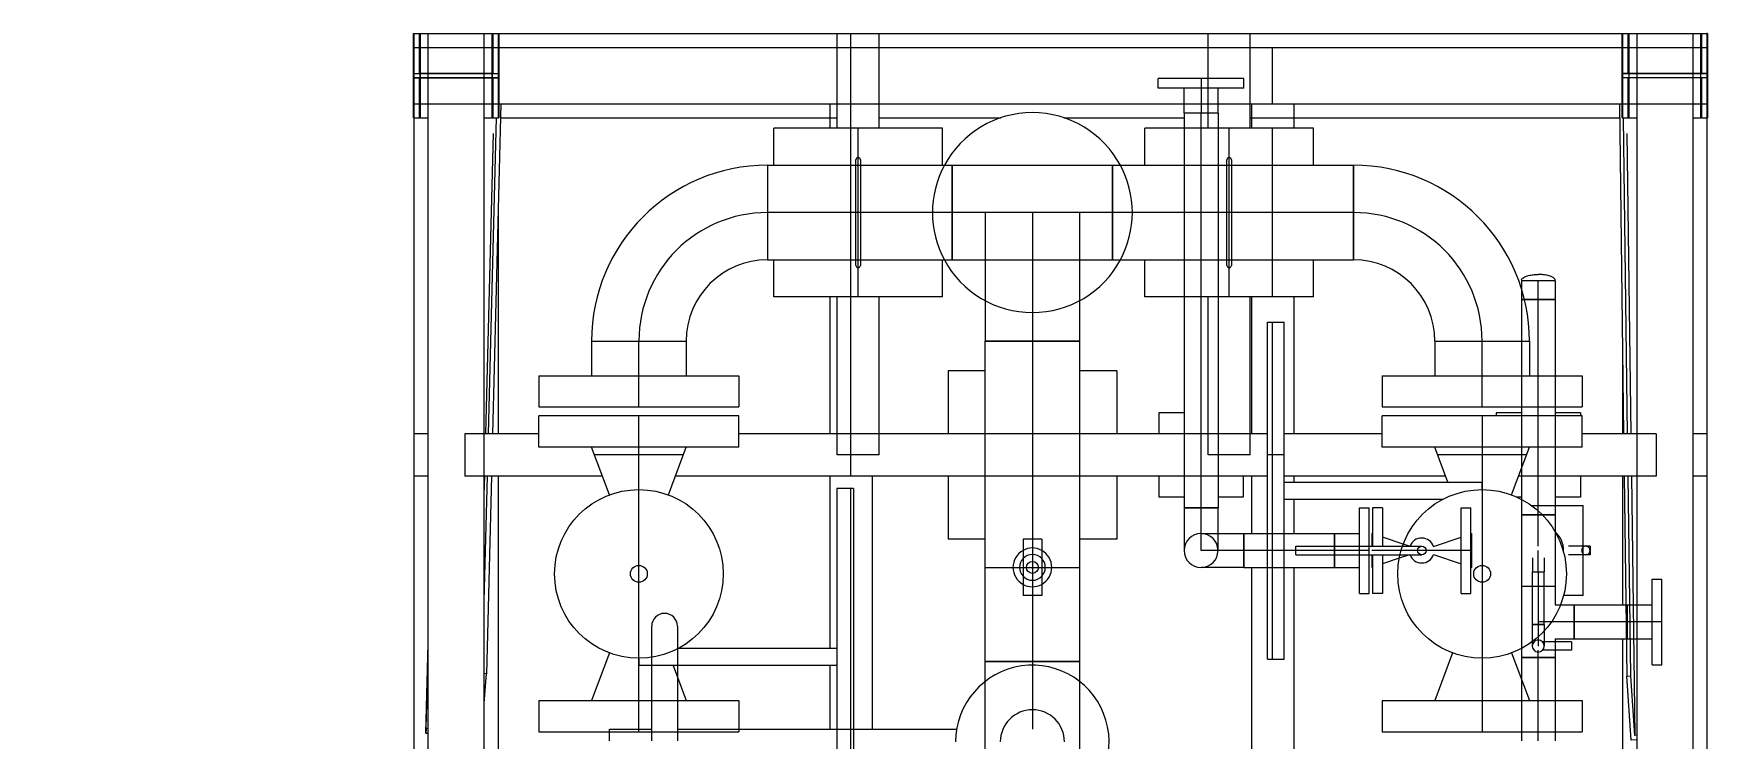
# Model space of a CAD drawing. Header units: inches. Extents: x 295136 to 296247, y 2627183 to 2627409.
# Drawn here: x 295231.326 to 295234.304, y 2627290.474 to 2627291.732 of the extents above; entities that cross this region are included whole.
import ezdxf

# ---------------------------------------------------------------- set-up
doc = ezdxf.new("R2010")
doc.units = ezdxf.units.IN
doc.header["$MEASUREMENT"] = 0
doc.layers.add('EQUIPMENT LAYOUT-EMBED 1_DWG$0$DwgTemplate', color=7, linetype='Continuous')
doc.layers.add('Layout', color=6, linetype='Continuous')

# ---------------------------------------------------------------- blocks, each defined once
blk = doc.blocks.new('A$C55974CAD')
at = {"layer": 'EQUIPMENT LAYOUT-EMBED 1_DWG$0$DwgTemplate', "color": 54, "lineweight": 25}
for p, q in [((49.5, 16.3), (61, 16.3)), ((61, 16.3), (61, 14)), ((61, 14), (50.6024, 14))]:
    blk.add_line(p, q, dxfattribs=at)
at = {"layer": 'EQUIPMENT LAYOUT-EMBED 1_DWG$0$DwgTemplate', "color": 1, "lineweight": 25}
for p, q in [((60.2125, 16.275), (60.2125, 16.3)), ((60.2875, 16.275), (60.2875, 16.3)), ((60.85, 16.3), (60.85, 16.29)), ((60.85, 16.29), (60.9215, 16.29)), ((60.875, 16.3), (60.875, 14)), ((60.9215, 16.29), (60.9215, 16.16)), ((60.9285, 16.29), (61, 16.29)), ((60.9285, 16.16), (60.9285, 16.29)), ((60.975, 16.3), (60.975, 14)), ((49.5, 16.275), (61, 16.275)), ((59.7552, 16.279), (59.7549, 16.275)), ((59.7552, 16.279), (59.9144, 16.275)), ((59.7632, 16.2785), (59.7552, 16.279)), ((59.7629, 16.275), (59.7632, 16.2785)), ((59.7632, 16.2785), (59.9002, 16.275)), ((60.85, 16.289), (60.85, 16.275)), ((60.2875, 16.2095), (60.2125, 16.2095)), ((60.2125, 15.965), (60.2125, 16.2095)), ((60.2875, 16.0778), (60.2875, 16.2095)), ((50.0041, 16.175), (61, 16.175)), ((59.8084, 16.175), (59.8606, 16.1713)), ((59.8606, 16.1713), (59.861, 16.175)), ((60.2125, 16.1623), (59.8606, 16.1713)), ((59.9902, 16.175), (60.2125, 16.1693)), ((60.1793, 16.175), (60.2125, 16.1741)), ((60.2875, 16.1722), (60.8218, 16.1586)), ((60.85, 16.175), (60.85, 16.161)), ((59.4875, 16.15), (60.2125, 16.15)), ((60.2875, 16.1674), (60.85, 16.1531)), ((60.875, 16.1455), (60.2875, 16.1604)), ((60.2875, 16.15), (60.6987, 16.15)), ((60.9215, 16.16), (60.85, 16.16)), ((60.85, 16.16), (60.85, 16.15)), ((60.85, 16.15), (61, 16.15)), ((60.85, 16.1461), (60.85, 15.5475)), ((61, 16.16), (60.9285, 16.16)), ((60.2125, 14.782), (60.2125, 15.835)), ((60.2875, 14.782), (60.2875, 15.7222)), ((59.8754, 15.5602), (59.7624, 15.5602)), ((60.2125, 15.5602), (59.9054, 15.5602)), ((60.25, 15.5475), (60.5313, 15.5475)), ((60.25, 15.4725), (60.25, 15.5475)), ((60.5313, 15.5602), (60.2875, 15.5602)), ((60.875, 15.5602), (60.8313, 15.5602)), ((60.8313, 15.5475), (61, 15.5475)), ((60.2125, 15.4852), (59.7624, 15.4852)), ((60.25, 15.4725), (60.5313, 15.4725)), ((60.8313, 15.4725), (61, 15.4725)), ((60.85, 15.4725), (60.85, 15.2562)), ((60.85, 15.1438), (60.85, 14.9301)), ((60.25, 14.8875), (60.5313, 14.8875)), ((60.25, 14.8125), (60.25, 14.8875)), ((60.8313, 14.8875), (61, 14.8875)), ((60.0498, 14.8102), (59.4875, 14.8102)), ((60.2125, 14.8102), (60.1102, 14.8102)), ((60.25, 14.8125), (60.5313, 14.8125)), ((60.5313, 14.8102), (60.2875, 14.8102)), ((60.8313, 14.8125), (61, 14.8125)), ((60.875, 14.8102), (60.8313, 14.8102)), ((60.85, 14.8125), (60.85, 14.1555)), ((60.2125, 14.465), (60.2125, 14.752)), ((60.2875, 14.5778), (60.2875, 14.752)), ((60.0498, 14.7352), (59.4875, 14.7352)), ((60.1714, 14.7352), (60.1102, 14.7352)), ((60.2125, 14.7352), (60.2014, 14.7352)), ((60.5313, 14.7352), (60.2875, 14.7352)), ((60.875, 14.7352), (60.8313, 14.7352)), ((60.2125, 14.0904), (60.2125, 14.335)), ((60.2875, 14.0904), (60.2875, 14.2222)), ((59.9228, 14.15), (59.4875, 14.15)), ((60.2125, 14.1472), (59.8562, 14.1425)), ((60.2125, 14.15), (59.9832, 14.15)), ((60.875, 14.1558), (60.2875, 14.1482)), ((60.4272, 14.15), (60.2875, 14.15)), ((60.2875, 14.1412), (60.85, 14.1485)), ((60.85, 14.15), (60.85, 14.14)), ((61, 14.15), (60.85, 14.15)), ((61, 14.125), (52.3302, 14.125)), ((59.7424, 14.1348), (59.8562, 14.1425)), ((59.7432, 14.125), (59.7424, 14.1348)), ((59.751, 14.1284), (59.8568, 14.1356)), ((60.2125, 14.1344), (59.751, 14.1284)), ((59.7513, 14.125), (59.751, 14.1284)), ((59.8562, 14.1425), (59.8568, 14.1356)), ((59.8568, 14.1356), (60.2125, 14.1402)), ((60.8218, 14.1423), (60.2875, 14.1354)), ((60.85, 14.14), (60.9215, 14.14)), ((60.85, 14.139), (60.85, 14.125)), ((60.9215, 14.14), (60.9215, 14.01)), ((60.9285, 14.14), (61, 14.14)), ((60.9285, 14.01), (60.9285, 14.14)), ((60.2875, 14.0904), (60.2125, 14.0904)), ((61, 14.025), (49.5, 14.025)), ((60.2125, 14), (60.2125, 14.025)), ((60.2875, 14), (60.2875, 14.025)), ((60.85, 14.025), (60.85, 14.011)), ((60.9215, 14.01), (60.85, 14.01)), ((60.85, 14.01), (60.85, 14)), ((61, 14.01), (60.9285, 14.01))]:
    blk.add_line(p, q, dxfattribs=at)
at = {"layer": 'EQUIPMENT LAYOUT-EMBED 1_DWG$0$DwgTemplate', "color": 5, "lineweight": 25}
for p, q in [((60.85, 16.301), (61, 16.301)), ((61, 16.301), (60.85, 16.301)), ((60.85, 16.3), (60.85, 16.301)), ((60.85, 16.301), (60.85, 16.3)), ((60.85, 16.289), (60.85, 16.29)), ((60.85, 16.29), (60.85, 16.289)), ((61, 16.301), (61, 16.3)), ((61, 16.301), (61, 16.3)), ((60.875, 16.289), (60.85, 16.289)), ((60.85, 16.289), (60.875, 16.289)), ((61, 16.289), (60.975, 16.289)), ((60.975, 16.289), (61, 16.289)), ((60.85, 16.16), (60.85, 16.161)), ((60.85, 16.16), (60.85, 16.161)), ((60.85, 16.161), (60.875, 16.161)), ((60.875, 16.161), (60.85, 16.161)), ((60.85, 16.149), (60.85, 16.15)), ((60.85, 16.149), (60.85, 16.15)), ((60.875, 16.149), (60.85, 16.149)), ((60.85, 16.149), (60.875, 16.149)), ((60.975, 16.161), (61, 16.161)), ((61, 16.161), (60.975, 16.161)), ((61, 16.149), (60.975, 16.149)), ((60.975, 16.149), (61, 16.149)), ((60.05, 15.2166), (60, 15.2166)), ((60, 15.1833), (60, 15.2166)), ((60.1, 15.2166), (60.05, 15.2166)), ((60.1, 15.1833), (60.1, 15.2166)), ((60.05, 15.1833), (60, 15.1833)), ((60.1, 15.1833), (60.05, 15.1833)), ((60.16, 14.3121), (60.16, 14.22)), ((60, 14.22), (60, 14.255)), ((60, 14.22), (60.16, 14.22)), ((60.85, 14.15), (60.85, 14.151)), ((60.85, 14.151), (60.85, 14.15)), ((60.85, 14.151), (60.875, 14.151)), ((60.85, 14.151), (60.875, 14.151)), ((60.975, 14.151), (61, 14.151)), ((60.975, 14.151), (61, 14.151)), ((60.85, 14.139), (60.85, 14.14)), ((60.85, 14.14), (60.85, 14.139)), ((60.875, 14.139), (60.85, 14.139)), ((60.875, 14.139), (60.85, 14.139)), ((61, 14.139), (60.975, 14.139)), ((61, 14.139), (60.975, 14.139)), ((60.85, 14.011), (60.875, 14.011)), ((60.85, 14.011), (60.875, 14.011)), ((60.85, 14.01), (60.85, 14.011)), ((60.85, 14.01), (60.85, 14.011)), ((60.85, 13.999), (60.85, 14)), ((60.85, 13.999), (60.85, 14)), ((61, 13.999), (60.85, 13.999)), ((61, 13.999), (60.85, 13.999)), ((60.975, 14.011), (61, 14.011)), ((60.975, 14.011), (61, 14.011)), ((61, 14), (61, 13.999)), ((61, 13.999), (61, 14))]:
    blk.add_line(p, q, dxfattribs=at)
at = {"layer": 'EQUIPMENT LAYOUT-EMBED 1_DWG$0$DwgTemplate', "color": 7, "lineweight": 25}
for p, q in [((60.921, 16.15), (60.921, 16.3)), ((60.921, 16.3), (60.921, 16.15)), ((60.929, 16.3), (60.929, 16.15)), ((60.929, 16.3), (60.929, 16.15)), ((60.975, 16.289), (60.875, 16.289)), ((60.875, 16.289), (60.975, 16.289)), ((60.875, 16.161), (60.975, 16.161)), ((60.975, 16.161), (60.875, 16.161)), ((60.975, 16.149), (60.875, 16.149)), ((60.875, 16.149), (60.975, 16.149)), ((59.7575, 16.0778), (59.7575, 15.9)), ((59.8131, 16.0778), (59.7575, 16.0778)), ((59.8131, 16.0778), (59.8131, 15.9)), ((60.2638, 15.9), (60.2638, 16.0778)), ((60.2638, 16.0778), (60.3194, 16.0778)), ((60.3194, 15.9), (60.3194, 16.0778)), ((60.3354, 16.0778), (60.3354, 15.9)), ((60.3909, 16.0778), (60.3354, 16.0778)), ((60.3909, 16.0778), (60.3909, 15.9)), ((59.8131, 15.9841), (59.8131, 15.8158)), ((59.8979, 15.9524), (59.8131, 15.9841)), ((60.179, 15.9524), (60.2638, 15.9841)), ((60.2638, 15.9), (60.2638, 15.9841)), ((60.4527, 15.9841), (60.3909, 15.9841)), ((60.4527, 15.9841), (60.4527, 15.9)), ((60.4527, 15.9841), (60.4527, 15.8158)), ((59.7415, 15.9524), (59.7575, 15.9524)), ((59.7575, 15.9524), (59.7624, 15.9524)), ((59.7624, 15.9524), (59.7624, 15.8772)), ((59.7415, 15.8772), (59.7575, 15.8772)), ((59.7575, 15.9), (60.3194, 15.9)), ((59.7575, 15.9), (59.7575, 15.7222)), ((59.7575, 15.8772), (59.8131, 15.8772)), ((59.8131, 15.9), (59.8131, 15.7222)), ((59.8131, 15.8772), (59.8131, 15.8772)), ((59.8131, 15.8772), (59.9453, 15.8772)), ((59.8884, 15.9), (59.8754, 15.9)), ((59.8754, 15.548), (59.8754, 15.9)), ((60.2638, 15.8158), (60.2638, 15.9)), ((60.2638, 15.7222), (60.2638, 15.9)), ((60.3194, 15.7222), (60.3194, 15.9)), ((60.3354, 15.9), (60.4527, 15.9)), ((60.3354, 15.9), (60.3354, 15.7222)), ((60.3909, 15.9), (60.3909, 15.7222)), ((60.4527, 15.9), (60.4527, 15.8158)), ((60.4527, 15.9), (60.4527, 15.9)), ((60.4527, 15.9), (60.4527, 15.9)), ((60.179, 15.8475), (60.2638, 15.8158)), ((59.7575, 15.8315), (59.7415, 15.8315)), ((59.8131, 15.8315), (59.7575, 15.8315)), ((59.7624, 15.8315), (59.7624, 15.7222)), ((59.8754, 15.8391), (59.8131, 15.8158)), ((59.855, 15.8315), (59.8131, 15.8315)), ((59.8131, 15.8315), (59.8131, 15.8315)), ((59.8754, 15.8315), (59.855, 15.8315)), ((59.9453, 15.8315), (59.8754, 15.8315)), ((59.9054, 15.548), (59.9054, 15.8306)), ((60.4527, 15.8158), (60.3909, 15.8158)), ((59.8131, 15.7222), (59.7575, 15.7222)), ((59.7624, 15.7222), (59.7624, 15.548)), ((60.2638, 15.7222), (60.3194, 15.7222)), ((60.3909, 15.7222), (60.3354, 15.7222)), ((60.7655, 15.6714), (60.5972, 15.6714)), ((60.7655, 15.6714), (60.5972, 15.6714)), ((60.5972, 15.6714), (60.5972, 15.514)), ((60.6813, 15.6714), (60.6813, 15.6714)), ((60.6813, 15.6714), (60.6813, 15.6714)), ((60.6813, 15.514), (60.6813, 15.6714)), ((60.7655, 15.6714), (60.7655, 15.514)), ((59.8904, 15.548), (59.5904, 15.548)), ((59.7624, 15.548), (59.7624, 15.518)), ((60.1904, 15.548), (59.8904, 15.548)), ((60.1904, 15.518), (60.1904, 15.548)), ((59.8904, 15.518), (59.5904, 15.518)), ((59.7624, 15.518), (59.7624, 15.3346)), ((60.1904, 15.518), (59.8904, 15.518)), ((60.5972, 15.514), (60.5972, 15.506)), ((60.5972, 15.506), (60.5972, 15.3427)), ((60.6813, 15.506), (60.6813, 15.514)), ((60.6813, 15.3427), (60.6813, 15.506)), ((60.7655, 15.514), (60.7655, 15.506)), ((60.7655, 15.506), (60.7655, 15.3427)), ((60.5972, 15.3427), (60.7655, 15.3427)), ((60.5972, 15.3427), (60.5972, 15.0572)), ((60.7655, 15.3427), (60.5972, 15.3427)), ((60.6813, 15.3427), (60.6813, 15.3427)), ((60.6813, 15.3427), (60.6813, 15.3427)), ((60.6813, 15.0572), (60.6813, 15.3427)), ((60.7655, 15.3427), (60.7655, 15.0572)), ((59.632, 15.2841), (59.847, 15.2841)), ((59.847, 15.2841), (59.8823, 15.2841)), ((59.8823, 15.2841), (59.8823, 15.1158)), ((59.8823, 15.2841), (60.05, 15.2841)), ((59.8823, 15.2), (59.8823, 15.2841)), ((60.05, 15.2841), (60.05, 15.1158)), ((60.05, 15.2841), (60.2125, 15.2841)), ((60.2125, 15.2841), (60.2875, 15.2841)), ((60.2875, 15.2841), (60.4527, 15.2841)), ((60.4527, 15.2841), (60.4527, 15.1158)), ((60.4527, 15.2), (60.4527, 15.2841)), ((60.5247, 15.2841), (60.4527, 15.2841)), ((60.6813, 15.2841), (60.5247, 15.2841)), ((59.876, 15.2), (59.7624, 15.2)), ((59.8823, 15.2), (59.876, 15.2)), ((60, 15.2), (59.8823, 15.2)), ((59.8823, 15.2), (59.8823, 15.2)), ((59.8823, 15.1158), (59.8823, 15.2)), ((60.05, 15.2), (60, 15.2)), ((60.05, 15.2), (60.05, 15.2)), ((60.05, 15.2), (60.05, 15.2)), ((60.1, 15.2), (60.05, 15.2)), ((60.2125, 15.2), (60.1, 15.2)), ((60.2875, 15.2), (60.2125, 15.2)), ((60.4527, 15.2), (60.2875, 15.2)), ((60.4527, 15.2), (60.4527, 15.2)), ((60.4527, 15.2), (60.4527, 15.2)), ((60.5035, 15.2), (60.4527, 15.2)), ((60.4527, 15.1158), (60.4527, 15.2)), ((60.6813, 15.2), (60.5035, 15.2)), ((59.632, 15.1158), (59.847, 15.1158)), ((59.847, 15.1158), (59.8823, 15.1158)), ((59.8823, 15.1158), (60.05, 15.1158)), ((60.05, 15.1158), (60.2125, 15.1158)), ((60.2125, 15.1158), (60.2875, 15.1158)), ((60.2875, 15.1158), (60.4527, 15.1158)), ((60.4527, 15.1158), (60.5247, 15.1158)), ((60.5247, 15.1158), (60.6813, 15.1158)), ((60.5972, 15.0572), (60.7655, 15.0572)), ((60.7655, 15.0572), (60.5972, 15.0572)), ((60.5972, 15.0572), (60.5972, 14.854)), ((60.6813, 15.0572), (60.6813, 15.0572)), ((60.6813, 14.854), (60.6813, 15.0572)), ((60.7655, 15.0572), (60.7655, 14.854)), ((60.9025, 14.9), (60.9025, 14.9762)), ((60.9025, 14.9762), (60.92, 14.9762)), ((60.92, 14.9), (60.92, 14.9762)), ((60.1562, 14.9301), (60.08, 14.9301)), ((60.1562, 14.9301), (60.1562, 14.9)), ((60.1562, 14.8698), (60.1562, 14.9301)), ((60.2125, 14.9301), (60.1562, 14.9301)), ((60.2875, 14.9301), (60.2125, 14.9301)), ((60.5313, 14.9301), (60.2875, 14.9301)), ((60.8313, 14.9301), (60.5313, 14.9301)), ((60.858, 14.9301), (60.8313, 14.9301)), ((60.858, 14.9), (60.858, 14.9301)), ((60.858, 14.9301), (60.875, 14.9301)), ((60.858, 14.8875), (60.858, 14.9301)), ((60.875, 14.9301), (60.9025, 14.9301)), ((60.0498, 14.8238), (60.0498, 14.9)), ((60.08, 14.9), (60.1102, 14.9)), ((60.08, 14.8238), (60.08, 14.9)), ((60.1102, 14.9), (60.1562, 14.9)), ((60.1102, 14.9), (60.1102, 14.8238)), ((60.1562, 14.9), (60.1562, 14.9)), ((60.1562, 14.9), (60.1562, 14.9)), ((60.1562, 14.9), (60.1562, 14.8698)), ((60.1562, 14.9), (60.2125, 14.9)), ((60.2125, 14.9), (60.2875, 14.9)), ((60.2875, 14.9), (60.5313, 14.9)), ((60.5313, 14.9), (60.8313, 14.9)), ((60.8313, 14.9), (60.858, 14.9)), ((60.875, 14.9), (60.858, 14.9)), ((60.858, 14.8875), (60.858, 14.9)), ((60.92, 14.9), (60.875, 14.9)), ((60.9025, 14.8238), (60.9025, 14.9)), ((60.92, 14.8238), (60.92, 14.9)), ((60.08, 14.8698), (60.1102, 14.8698)), ((60.1102, 14.8698), (60.1562, 14.8698)), ((60.2125, 14.8698), (60.1562, 14.8698)), ((60.858, 14.8698), (60.2125, 14.8698)), ((60.858, 14.8698), (60.858, 14.8875)), ((60.858, 14.8698), (60.858, 14.8875)), ((60.858, 14.8698), (60.9025, 14.8698)), ((60.5972, 14.854), (60.5972, 14.846)), ((60.5972, 14.846), (60.5972, 14.6286)), ((60.6813, 14.846), (60.6813, 14.854)), ((60.6813, 14.6286), (60.6813, 14.846)), ((60.7655, 14.854), (60.7655, 14.846)), ((60.7655, 14.846), (60.7655, 14.6286)), ((60.08, 14.8238), (60.0498, 14.8238)), ((60.0498, 14.8238), (60.0498, 14.782)), ((60.0498, 14.8238), (60.1102, 14.8238)), ((60.08, 14.782), (60.08, 14.8238)), ((60.1102, 14.8238), (60.08, 14.8238)), ((60.08, 14.8238), (60.08, 14.8238)), ((60.08, 14.8238), (60.08, 14.8238)), ((60.1102, 14.8238), (60.1102, 14.782)), ((60.9025, 14.8238), (60.92, 14.8238)), ((59.8864, 14.782), (60.1864, 14.782)), ((59.8864, 14.782), (59.8864, 14.752)), ((60.0498, 14.782), (60.0498, 14.752)), ((60.08, 14.752), (60.08, 14.782)), ((60.1102, 14.782), (60.1102, 14.752)), ((60.1864, 14.782), (60.4864, 14.782)), ((60.4864, 14.782), (60.4864, 14.752)), ((59.8864, 14.752), (60.1864, 14.752)), ((60.0498, 14.752), (60.0498, 14.6626)), ((60.08, 14.7312), (60.08, 14.752)), ((60.1102, 14.752), (60.1102, 14.6626)), ((60.1714, 14.752), (60.1714, 14.4693)), ((60.1864, 14.752), (60.4864, 14.752)), ((60.2014, 14.752), (60.2014, 14.4)), ((60.0725, 14.7312), (60.08, 14.7312)), ((60.0725, 14.7312), (60.0725, 14.5461)), ((60.08, 14.6626), (60.08, 14.7312)), ((60.08, 14.7312), (60.0875, 14.7312)), ((60.0875, 14.7312), (60.0875, 14.5417)), ((60.0725, 14.6626), (60.0498, 14.6626)), ((60.0498, 14.6626), (60.0725, 14.6626)), ((60.0498, 14.6626), (60.0498, 14.6182)), ((60.08, 14.6626), (60.0725, 14.6626)), ((60.0725, 14.6626), (60.08, 14.6626)), ((60.0875, 14.6626), (60.08, 14.6626)), ((60.08, 14.6007), (60.08, 14.6626)), ((60.08, 14.6626), (60.0875, 14.6626)), ((60.1102, 14.6626), (60.0875, 14.6626)), ((60.0875, 14.6626), (60.1102, 14.6626)), ((60.1102, 14.6626), (60.1102, 14.6182)), ((60.5972, 14.6286), (60.7655, 14.6286)), ((60.7655, 14.6286), (60.5972, 14.6286)), ((60.6813, 14.6286), (60.6813, 14.6286)), ((60.6813, 14.6286), (60.6813, 14.6286)), ((60.0038, 14.6182), (60.0725, 14.6182)), ((60.0038, 14.6182), (60.0038, 14.6007)), ((60.0038, 14.6007), (60.0725, 14.6007)), ((60.0725, 14.5947), (60.0038, 14.5947)), ((60.0038, 14.5772), (60.0038, 14.5947)), ((60.0725, 14.5962), (60.0498, 14.5962)), ((60.0504, 14.5947), (60.0498, 14.5962)), ((60.0725, 14.6182), (60.08, 14.6182)), ((60.0725, 14.6007), (60.08, 14.6007)), ((60.08, 14.6182), (60.0875, 14.6182)), ((60.08, 14.6007), (60.0875, 14.6007)), ((60.08, 14.5441), (60.08, 14.5962)), ((60.0875, 14.6182), (60.1562, 14.6182)), ((60.0875, 14.6007), (60.1562, 14.6007)), ((60.1102, 14.5962), (60.0875, 14.5962)), ((60.1562, 14.5947), (60.0875, 14.5947)), ((60.1096, 14.5947), (60.1102, 14.5962)), ((60.1562, 14.6182), (60.1562, 14.6007)), ((60.1562, 14.5772), (60.1562, 14.5947)), ((59.7575, 14.5778), (59.7575, 14.4)), ((59.8131, 14.5778), (59.7575, 14.5778)), ((59.8131, 14.5778), (59.8131, 14.4)), ((60.0725, 14.5772), (60.0038, 14.5772)), ((60.0664, 14.5473), (60.0563, 14.5772)), ((60.1562, 14.5772), (60.0875, 14.5772)), ((60.0912, 14.5404), (60.1037, 14.5772)), ((60.2638, 14.4), (60.2638, 14.5778)), ((60.2638, 14.5778), (60.3194, 14.5778)), ((60.3194, 14.4), (60.3194, 14.5778)), ((60.3354, 14.5778), (60.3354, 14.4)), ((60.3909, 14.5778), (60.3354, 14.5778)), ((60.3909, 14.5778), (60.3909, 14.4)), ((60.0725, 14.5294), (60.0664, 14.5473)), ((60.0725, 14.5461), (60.0725, 14.5073)), ((60.08, 14.4184), (60.08, 14.5441)), ((60.0875, 14.5417), (60.0875, 14.5073)), ((60.0875, 14.5294), (60.0912, 14.5404)), ((59.8131, 14.4841), (59.8131, 14.3158)), ((59.8979, 14.4524), (59.8131, 14.4841)), ((60.0729, 14.4863), (60.0563, 14.4375)), ((60.0871, 14.4863), (60.1037, 14.4375)), ((60.2014, 14.4608), (60.2638, 14.4841)), ((60.2638, 14.4), (60.2638, 14.4841)), ((60.4527, 14.4841), (60.3909, 14.4841)), ((60.4527, 14.4841), (60.4527, 14.3158)), ((60.4527, 14.4841), (60.4527, 14.4)), ((60.0038, 14.4375), (60.08, 14.4375)), ((60.0038, 14.4375), (60.0038, 14.4199)), ((60.0038, 14.4199), (60.08, 14.4199)), ((60.0504, 14.4199), (60.0498, 14.4184)), ((60.0498, 14.4184), (60.1102, 14.4184)), ((60.08, 14.4375), (60.1562, 14.4375)), ((60.08, 14.4199), (60.1562, 14.4199)), ((60.1096, 14.4199), (60.1102, 14.4184)), ((60.1562, 14.4375), (60.1562, 14.4199)), ((60.3194, 14.4), (59.7575, 14.4)), ((59.7575, 14.4), (59.7575, 14.2222)), ((59.8131, 14.4), (59.8131, 14.2222)), ((60.1884, 14.4), (60.2014, 14.4)), ((60.2638, 14.3158), (60.2638, 14.4)), ((60.2638, 14.2222), (60.2638, 14.4)), ((60.3194, 14.2222), (60.3194, 14.4)), ((60.3354, 14.4), (60.4527, 14.4)), ((60.3354, 14.4), (60.3354, 14.2222)), ((60.3909, 14.4), (60.3909, 14.2222)), ((60.4527, 14.4), (60.4527, 14.4)), ((60.4527, 14.4), (60.4527, 14.4)), ((60.4527, 14.4), (60.4527, 14.3158)), ((59.7575, 14.3301), (59.7415, 14.3301)), ((59.8131, 14.3301), (59.7575, 14.3301)), ((59.8979, 14.3475), (59.8131, 14.3158)), ((59.8514, 14.3301), (59.8131, 14.3301)), ((59.8131, 14.3301), (59.8131, 14.3301)), ((59.8895, 14.3301), (59.8514, 14.3301)), ((59.8895, 14.3301), (59.8895, 14.2698)), ((59.9057, 14.3301), (59.8895, 14.3301)), ((59.8895, 14.2698), (59.8895, 14.3301)), ((60.0165, 14.3301), (59.9057, 14.3301)), ((60.0165, 14.3301), (60.0165, 14.3)), ((60.1435, 14.3301), (60.0165, 14.3301)), ((60.0165, 14.3301), (60.0165, 14.2698)), ((60.1435, 14.3301), (60.1435, 14.3)), ((60.1435, 14.2698), (60.1435, 14.3301)), ((60.1712, 14.3301), (60.1435, 14.3301)), ((60.2125, 14.3301), (60.1712, 14.3301)), ((60.179, 14.3475), (60.2638, 14.3158)), ((60.3194, 14.3301), (60.2125, 14.3301)), ((60.3354, 14.3301), (60.3194, 14.3301)), ((60.5268, 14.3301), (60.3354, 14.3301)), ((60.5268, 14.3301), (60.5268, 14.3247)), ((60.5462, 14.3301), (60.5268, 14.3301)), ((60.5268, 14.3247), (60.5268, 14.3301)), ((60.5268, 14.3247), (60.5268, 14.3)), ((60.5268, 14.2698), (60.5268, 14.3247)), ((60.5602, 14.3301), (60.5462, 14.3301)), ((60.5602, 14.3301), (60.5602, 14.3)), ((59.7415, 14.3), (59.7575, 14.3)), ((59.7575, 14.3), (59.8131, 14.3)), ((59.8131, 14.3), (59.8895, 14.3)), ((59.8895, 14.3), (59.8895, 14.3)), ((59.8895, 14.3), (59.8994, 14.3)), ((59.8994, 14.3), (59.9026, 14.3)), ((59.9101, 14.3106), (59.9179, 14.3106)), ((59.9266, 14.3), (59.9101, 14.3)), ((59.9179, 14.3106), (59.9482, 14.3106)), ((59.9482, 14.3), (59.9266, 14.3)), ((59.9482, 14.2893), (59.9482, 14.3106)), ((59.9482, 14.3106), (59.9482, 14.2893)), ((59.9482, 14.3106), (60.0419, 14.3106)), ((59.9482, 14.3), (59.9482, 14.3)), ((59.9482, 14.3), (59.9482, 14.3)), ((60.0419, 14.3), (59.9482, 14.3)), ((59.953, 14.2767), (59.953, 14.3)), ((60.0165, 14.3), (60.0165, 14.2698)), ((60.0419, 14.3106), (60.0419, 14.2893)), ((60.0419, 14.3106), (60.0419, 14.2893)), ((60.0671, 14.3106), (60.0419, 14.3106)), ((60.0419, 14.3), (60.08, 14.3)), ((60.0419, 14.3), (60.0419, 14.3)), ((60.0875, 14.3), (60.1435, 14.3)), ((60.1435, 14.3), (60.1435, 14.3)), ((60.1435, 14.3), (60.1435, 14.3)), ((60.1435, 14.3), (60.1435, 14.2698)), ((60.1435, 14.3), (60.16, 14.3)), ((60.16, 14.3), (60.2125, 14.3)), ((60.2125, 14.3), (60.3194, 14.3)), ((60.3194, 14.3), (60.3354, 14.3)), ((60.3354, 14.3), (60.3909, 14.3)), ((60.4527, 14.3158), (60.3909, 14.3158)), ((60.3909, 14.3), (60.5268, 14.3)), ((60.5268, 14.3), (60.5602, 14.3)), ((60.5268, 14.3), (60.5268, 14.3)), ((60.5268, 14.3), (60.5268, 14.2698)), ((60.5602, 14.3), (60.5602, 14.2698)), ((59.7575, 14.2698), (59.7415, 14.2698)), ((59.8131, 14.2698), (59.7575, 14.2698)), ((59.8895, 14.2698), (59.8131, 14.2698)), ((59.9026, 14.2698), (59.8895, 14.2698)), ((59.9026, 14.241), (59.9026, 14.2924)), ((59.9176, 14.2698), (59.9026, 14.2698)), ((59.9372, 14.2893), (59.9101, 14.2893)), ((59.9176, 14.2893), (59.9176, 14.2924)), ((59.9176, 14.241), (59.9176, 14.2893)), ((59.9228, 14.2698), (59.9176, 14.2698)), ((59.9228, 14.2698), (59.9228, 14.2365)), ((59.9482, 14.2893), (59.9372, 14.2893)), ((59.9482, 14.2893), (60.0419, 14.2893)), ((59.953, 14.2365), (59.953, 14.2767)), ((60.0165, 14.2698), (59.9832, 14.2698)), ((59.9832, 14.2698), (59.9832, 14.2605)), ((60.1435, 14.2698), (60.0165, 14.2698)), ((60.0671, 14.2893), (60.0419, 14.2893)), ((60.16, 14.2698), (60.1435, 14.2698)), ((60.2125, 14.2698), (60.16, 14.2698)), ((60.3194, 14.2698), (60.2125, 14.2698)), ((60.3354, 14.2698), (60.3194, 14.2698)), ((60.3909, 14.2698), (60.3354, 14.2698)), ((60.5268, 14.2698), (60.3909, 14.2698)), ((60.5602, 14.2698), (60.5268, 14.2698)), ((59.9176, 14.241), (59.9026, 14.241)), ((59.9228, 14.2365), (59.953, 14.2365)), ((59.9832, 14.2365), (59.9228, 14.2365)), ((59.9228, 14.2365), (59.9228, 14.1434)), ((59.953, 14.2365), (59.953, 14.2365)), ((59.953, 14.2365), (59.9832, 14.2365)), ((59.953, 14.1438), (59.953, 14.2365)), ((59.9832, 14.2605), (59.9832, 14.2365)), ((59.9832, 14.2365), (59.9832, 14.1442)), ((60.0725, 14.22), (60.0725, 14.2465)), ((60.0875, 14.22), (60.0875, 14.2465)), ((59.8131, 14.2222), (59.7575, 14.2222)), ((60.0725, 14.2079), (60.0725, 14.22)), ((60.08, 14.2079), (60.0725, 14.2079)), ((60.0875, 14.2079), (60.08, 14.2079)), ((60.0875, 14.2079), (60.0875, 14.22)), ((60.2638, 14.2222), (60.3194, 14.2222)), ((60.3909, 14.2222), (60.3354, 14.2222)), ((60.875, 14.151), (60.975, 14.151)), ((60.875, 14.151), (60.975, 14.151)), ((60.921, 14), (60.921, 14.15)), ((60.921, 14), (60.921, 14.15)), ((60.929, 14.15), (60.929, 14)), ((60.929, 14), (60.929, 14.15)), ((59.9228, 14.1434), (59.9228, 14.1419)), ((59.9832, 14.1419), (59.9228, 14.1419)), ((59.9228, 14.1419), (59.953, 14.1419)), ((59.9228, 14.1419), (59.9228, 14.0975)), ((59.953, 14.1419), (59.953, 14.1438)), ((59.953, 14.08), (59.953, 14.1419)), ((59.953, 14.1419), (59.9832, 14.1419)), ((59.9832, 14.1442), (59.9832, 14.1419)), ((59.9832, 14.1419), (59.9832, 14.0975)), ((60.975, 14.139), (60.875, 14.139)), ((60.975, 14.139), (60.875, 14.139)), ((59.8768, 14.0975), (59.953, 14.0975)), ((59.8768, 14.0975), (59.8768, 14.08)), ((59.953, 14.0975), (60.0292, 14.0975)), ((60.0292, 14.0975), (60.0292, 14.08)), ((59.8768, 14.08), (59.953, 14.08)), ((59.953, 14.08), (60.0292, 14.08)), ((60.875, 14.011), (60.975, 14.011)), ((60.875, 14.011), (60.975, 14.011))]:
    blk.add_line(p, q, dxfattribs=at)
at = {"layer": 'EQUIPMENT LAYOUT-EMBED 1_DWG$0$DwgTemplate', "color": 9, "lineweight": 25}
for p, q in [((60.25, 15.821), (60.25, 15.979)), ((59.5904, 15.5227), (60.1904, 15.5227)), ((60.2125, 15.5227), (61, 15.5227)), ((60.5313, 15.51), (60.8313, 15.51)), ((60.5313, 14.85), (60.8313, 14.85)), ((59.8864, 14.7727), (60.4864, 14.7727)), ((60.25, 14.752), (60.25, 14.782)), ((60.5313, 14.7727), (60.8313, 14.7727)), ((60.875, 14.7727), (60.975, 14.7727)), ((60.25, 14.321), (60.25, 14.479))]:
    blk.add_line(p, q, dxfattribs=at)
at = {"layer": 'EQUIPMENT LAYOUT-EMBED 1_DWG$0$DwgTemplate', "color": 3, "lineweight": 25}
for p, q in [((60.5313, 15.36), (60.5313, 15.66)), ((60.5313, 15.66), (60.5972, 15.66)), ((60.7655, 15.66), (60.8313, 15.66)), ((60.8313, 15.36), (60.8313, 15.66)), ((60.5873, 15.514), (60.7753, 15.514)), ((60.7753, 15.506), (60.5873, 15.506)), ((60.2125, 15.35), (60.1, 15.35)), ((60.1, 15.2841), (60.1, 15.35)), ((60.4, 15.35), (60.2875, 15.35)), ((60.4, 15.2841), (60.4, 15.35)), ((60.5313, 15.36), (60.5972, 15.36)), ((60.7655, 15.36), (60.8313, 15.36)), ((60.1, 15.05), (60.1, 15.1158)), ((60.4, 15.05), (60.4, 15.1158)), ((60.2125, 15.05), (60.1, 15.05)), ((60.4, 15.05), (60.2875, 15.05)), ((60.5313, 15), (60.5972, 15)), ((60.5313, 14.7), (60.5313, 15)), ((60.7655, 15), (60.8313, 15)), ((60.8313, 14.7), (60.8313, 15)), ((60.2125, 14.975), (60.175, 14.975)), ((60.175, 14.9301), (60.175, 14.975)), ((60.325, 14.975), (60.2875, 14.975)), ((60.325, 14.9301), (60.325, 14.975)), ((60.175, 14.825), (60.175, 14.8698)), ((60.5873, 14.854), (60.7753, 14.854)), ((60.7753, 14.846), (60.5873, 14.846)), ((60.2125, 14.825), (60.175, 14.825)), ((60.5313, 14.7), (60.5972, 14.7)), ((60.7655, 14.7), (60.8313, 14.7)), ((60.325, 14.375), (60.3194, 14.375)), ((60.325, 14.3301), (60.325, 14.375)), ((60.175, 14.3301), (60.175, 14.3379)), ((60.175, 14.225), (60.175, 14.2698)), ((60.325, 14.225), (60.325, 14.2698)), ((60.2125, 14.225), (60.175, 14.225)), ((60.325, 14.225), (60.3194, 14.225))]:
    blk.add_line(p, q, dxfattribs=at)
at = {"layer": 'EQUIPMENT LAYOUT-EMBED 1_DWG$0$DwgTemplate', "color": 7, "lineweight": 25}
for centre, radius in [((60.0384, 15.9), 0.15), ((60.0384, 15.9), 0.015), ((60.05, 15.2), 0.0107), ((60.0384, 14.4), 0.15), ((60.08, 14.5073), 0.0075), ((60.0384, 14.4), 0.015)]:
    blk.add_circle(centre, radius, dxfattribs=at)
for centre, radius, start, end in [((60.4527, 15.6714), 0.3127, 0, 90), ((59.9453, 15.8543), 0.0229, 270, 90), ((60.4527, 15.6714), 0.2286, 0, 90), ((60.4527, 15.6714), 0.1445, 0, 90), ((60.6813, 15.2), 0.1778, 61.7569, 118.2431), ((60.6813, 15.2), 0.1778, 118.2431, 241.7569), ((60.6813, 15.2), 0.1778, 298.2431, 61.7569), ((59.7395, 15.2), 0.1365, 204.7465, 90), ((59.7395, 15.2), 0.0571, 270, 90), ((59.7395, 15.2), 0.0571, 270, 90), ((60.05, 15.2), 0.0345, 28.8738, 151.1262), ((60.05, 15.2), 0.023, 46.4125, 133.5875), ((60.05, 15.2), 0.0345, 151.1262, 180), ((60.05, 15.2), 0.0345, 180, 208.8738), ((60.05, 15.2), 0.023, 133.5875, 180), ((60.05, 15.2), 0.023, 180, 226.4125), ((60.05, 15.2), 0.023, 313.5875, 46.4125), ((60.05, 15.2), 0.0345, 331.1262, 28.8738), ((60.05, 15.2), 0.0345, 208.8738, 331.1262), ((60.05, 15.2), 0.023, 226.4125, 313.5875), ((60.6813, 15.2), 0.1778, 241.7569, 270), ((60.6813, 15.2), 0.1778, 270, 298.2431), ((60.08, 14.9), 0.0302, 0, 180), ((60.08, 14.9), 0.0302, 0, 180), ((60.08, 14.9), 0.0302, 180, 270), ((60.08, 14.9), 0.0302, 270, 0), ((60.4527, 14.6286), 0.2286, 270, 0), ((60.4527, 14.6286), 0.3127, 270, 0), ((60.4527, 14.6286), 0.1445, 270, 0), ((60.08, 14.5073), 0.0222, 109.7221, 251.2587), ((60.08, 14.5073), 0.0222, 288.7413, 70.2779), ((59.9101, 14.3), 0.0107, 90, 270), ((59.9101, 14.3), 0.0107, 90, 270), ((59.9101, 14.3), 0.0107, 270, 90), ((60.08, 14.2154), 0.0075, 142.4105, 270), ((60.08, 14.2154), 0.0075, 37.5895, 142.4105), ((60.08, 14.2154), 0.0075, 270, 37.5895)]:
    blk.add_arc(centre, radius, start, end, dxfattribs=at)
at = {"layer": 'EQUIPMENT LAYOUT-EMBED 1_DWG$0$DwgTemplate', "color": 3, "lineweight": 25}
for centre, start, end in [((60.5873, 15.51), 90, 270), ((60.7753, 15.51), 270, 90), ((60.5873, 14.85), 90, 270), ((60.7753, 14.85), 270, 90)]:
    blk.add_arc(centre, 0.004, start, end, dxfattribs=at)
at = {"layer": 'EQUIPMENT LAYOUT-EMBED 1_DWG$0$DwgTemplate', "color": 5, "lineweight": 25}
for start, end in [(270, 318.7103), (266.4155, 270)]:
    blk.add_arc((60.08, 14.3), 0.045, start, end, dxfattribs=at)
at = {"layer": 'EQUIPMENT LAYOUT-EMBED 1_DWG$0$DwgTemplate', "color": 7, "lineweight": 25}
for points in [[(60.5602, 14.3301), (60.5606, 14.3301), (60.561, 14.3301), (60.5615, 14.3299)], [(60.5615, 14.3299), (60.5619, 14.3298), (60.5624, 14.3295), (60.5629, 14.3292)], [(60.5629, 14.3292), (60.5634, 14.3288), (60.564, 14.3283), (60.5646, 14.3277)], [(60.5646, 14.3277), (60.5654, 14.3267), (60.5661, 14.3255), (60.5668, 14.3241)], [(60.5708, 14.3088), (60.5711, 14.306), (60.5713, 14.303), (60.5713, 14.3)], [(60.5708, 14.2911), (60.5711, 14.294), (60.5713, 14.297), (60.5713, 14.3)], [(60.5602, 14.2698), (60.5606, 14.2698), (60.561, 14.2699), (60.5615, 14.27)], [(60.5615, 14.27), (60.5619, 14.2702), (60.5624, 14.2704), (60.5629, 14.2707)], [(60.5629, 14.2707), (60.5634, 14.2711), (60.564, 14.2716), (60.5646, 14.2723)], [(60.5646, 14.2723), (60.5654, 14.2732), (60.5661, 14.2744), (60.5668, 14.2759)]]:
    blk.add_open_spline(points, degree=3, dxfattribs=at)
for points in [[(60.5668, 14.3241), (60.5678, 14.3222), (60.5686, 14.3199), (60.5693, 14.3173), (60.5699, 14.3147), (60.5704, 14.3118), (60.5708, 14.3088)], [(60.5668, 14.2759), (60.5678, 14.2778), (60.5686, 14.2801), (60.5693, 14.2827), (60.5699, 14.2852), (60.5704, 14.2881), (60.5708, 14.2911)]]:
    blk.add_open_spline(points, degree=3, knots=[0.6450805, 0.6450805, 0.6450805, 0.6450805, 0.9592397, 0.9592397, 0.9592397, 1.273399, 1.273399, 1.273399, 1.273399], dxfattribs=at)

msp = doc.modelspace()

# ---------------------------------------------------------------- linework, layer by layer
at = {"layer": 'Layout', "lineweight": -3}
msp.add_arc((295232.9027, 2627290.4075), 12, 86.22389, 180, dxfattribs=at)

# ---------------------------------------------------------------- block references
at = {"layer": 'Layout', "rotation": 90}
msp.add_blockref('A$C55974CAD', (295248.3027, 2627230.7321), dxfattribs=at)

doc.saveas('drawing.dxf')
